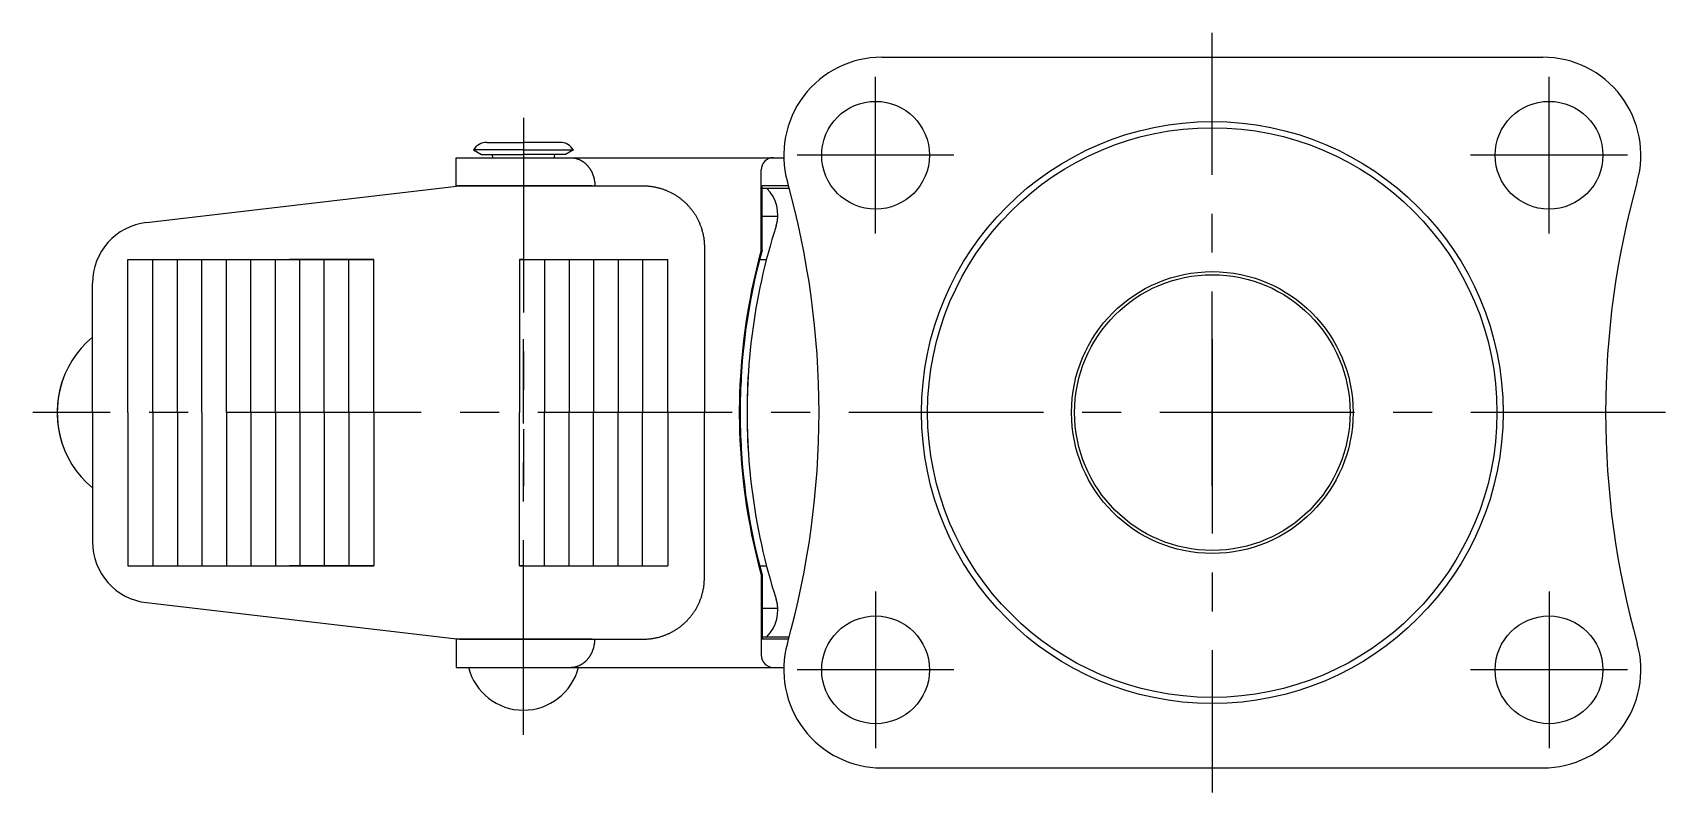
# Model space of a CAD drawing. Extents: x 0 to 212, y -8 to 298.
# Drawn here: x 78.7 to 212, y 236 to 298 of the extents above; entities that cross this region are included whole.
import ezdxf

# ---------------------------------------------------------------- set-up
doc = ezdxf.new("R2010")
doc.units = 0
doc.header["$LTSCALE"] = 0.5
doc.linetypes.add('CENTER', pattern=[50.8, 31.75, -6.35, 6.35, -6.35])
doc.layers.get('0').update_dxf_attribs({"linetype": 'CONTINUOUS'})
doc.layers.add('CENTER', color=1, linetype='CENTER')

msp = doc.modelspace()

# ---------------------------------------------------------------- linework, layer by layer
at = {"color": 7, "linetype": 'CONTINUOUS'}
for p, q in [((148.01, 295.97), (202.01, 295.97)), ((118.75, 288.4), (114.67, 288.4)), ((114.67, 288.4), (115.32, 288.02)), ((115.32, 288.02), (118.75, 288.02)), ((115.75, 289.02), (118.75, 289.02)), ((121.75, 289.02), (118.75, 289.02)), ((118.75, 288.4), (122.84, 288.4)), ((122.19, 288.02), (118.75, 288.02)), ((122.84, 288.4), (122.19, 288.02)), ((113.25, 287.77), (140.01, 287.77)), ((113.25, 285.47), (113.25, 287.77)), ((138.17, 280.22), (138.17, 286.77)), ((87.97, 282.49), (113.53, 285.47)), ((124.35, 285.47), (113.25, 285.47)), ((113.56, 285.47), (128.53, 285.47)), ((138.24, 280.22), (138.24, 285.47)), ((140.4, 285.47), (138.24, 285.47)), ((138.17, 285.27), (140.46, 285.27)), ((139.53, 282.97), (138.24, 282.97)), ((133.53, 280.47), (133.53, 266.97)), ((86.44, 279.47), (106.54, 279.47)), ((86.44, 266.97), (86.44, 279.47)), ((88.49, 266.97), (88.49, 279.47)), ((90.49, 266.97), (90.49, 279.47)), ((92.49, 266.97), (92.49, 279.47)), ((94.49, 266.97), (94.49, 279.47)), ((96.49, 266.97), (96.49, 279.47)), ((98.49, 266.97), (98.49, 279.47)), ((106.54, 279.47), (99.64, 279.47)), ((100.49, 266.97), (100.49, 279.47)), ((102.48, 266.97), (102.48, 279.47)), ((104.48, 266.97), (104.48, 279.47)), ((106.54, 266.97), (106.54, 279.47)), ((118.43, 279.47), (118.43, 266.97)), ((118.43, 279.47), (130.53, 279.47)), ((118.78, 279.47), (118.43, 279.47)), ((120.48, 279.47), (120.48, 266.97)), ((122.48, 279.47), (122.48, 266.97)), ((124.48, 279.47), (124.48, 266.97)), ((126.48, 279.47), (126.48, 266.97)), ((128.48, 279.47), (128.48, 266.97)), ((130.53, 266.97), (130.53, 279.47)), ((138.04, 279.47), (138.6, 279.47)), ((83.55, 266.97), (83.55, 277.52)), ((83.55, 266.97), (83.55, 269.97)), ((86.44, 266.97), (86.44, 269.97)), ((88.49, 266.97), (88.49, 269.97)), ((90.49, 266.97), (90.49, 269.97)), ((92.49, 266.97), (92.49, 269.97)), ((94.49, 266.97), (94.49, 269.97)), ((96.49, 266.97), (96.49, 269.97)), ((98.49, 266.97), (98.49, 269.97)), ((100.49, 266.97), (100.49, 269.97)), ((102.48, 266.97), (102.48, 269.97)), ((104.48, 266.97), (104.48, 269.97)), ((106.54, 266.97), (106.54, 269.97)), ((118.43, 269.97), (118.43, 266.97)), ((120.48, 269.97), (120.48, 266.97)), ((122.48, 269.97), (122.48, 266.97)), ((124.48, 269.97), (124.48, 266.97)), ((126.48, 269.97), (126.48, 266.97)), ((128.48, 269.97), (128.48, 266.97)), ((130.53, 266.97), (130.53, 269.97)), ((133.53, 269.97), (133.53, 266.97)), ((83.55, 266.97), (83.55, 256.42)), ((83.55, 266.97), (83.55, 263.97)), ((86.44, 266.97), (86.44, 254.47)), ((86.44, 266.97), (86.44, 263.97)), ((88.49, 266.97), (88.49, 254.47)), ((88.49, 266.97), (88.49, 263.97)), ((90.49, 266.97), (90.49, 254.47)), ((90.49, 266.97), (90.49, 263.97)), ((92.49, 266.97), (92.49, 254.47)), ((92.49, 266.97), (92.49, 263.97)), ((94.49, 266.97), (94.49, 254.47)), ((94.49, 266.97), (94.49, 263.97)), ((96.49, 266.97), (96.49, 254.47)), ((96.49, 266.97), (96.49, 263.97)), ((98.49, 266.97), (98.49, 254.47)), ((98.49, 266.97), (98.49, 263.97)), ((100.49, 266.97), (100.49, 254.47)), ((100.49, 266.97), (100.49, 263.97)), ((102.48, 266.97), (102.48, 254.47)), ((102.48, 266.97), (102.48, 263.97)), ((104.48, 266.97), (104.48, 254.47)), ((104.48, 266.97), (104.48, 263.97)), ((106.54, 266.97), (106.54, 254.47)), ((106.54, 266.97), (106.54, 263.97)), ((118.43, 254.47), (118.43, 266.97)), ((118.43, 263.97), (118.43, 266.97)), ((120.48, 254.47), (120.48, 266.97)), ((120.48, 263.97), (120.48, 266.97)), ((122.48, 254.47), (122.48, 266.97)), ((122.48, 263.97), (122.48, 266.97)), ((124.48, 254.47), (124.48, 266.97)), ((124.48, 263.97), (124.48, 266.97)), ((126.48, 254.47), (126.48, 266.97)), ((126.48, 263.97), (126.48, 266.97)), ((128.48, 254.47), (128.48, 266.97)), ((128.48, 263.97), (128.48, 266.97)), ((130.53, 266.97), (130.53, 254.47)), ((130.53, 266.97), (130.53, 263.97)), ((133.53, 253.47), (133.53, 266.97)), ((133.53, 263.97), (133.53, 266.97)), ((86.44, 254.47), (106.54, 254.47)), ((106.54, 254.47), (99.64, 254.47)), ((118.43, 254.47), (130.53, 254.47)), ((118.78, 254.47), (118.43, 254.47)), ((138.04, 254.47), (138.6, 254.47)), ((138.17, 253.72), (138.17, 247.17)), ((138.24, 253.72), (138.24, 248.47)), ((87.97, 251.46), (113.53, 248.47)), ((139.53, 250.97), (138.24, 250.97)), ((124.35, 248.47), (113.25, 248.47)), ((113.25, 248.47), (113.25, 246.17)), ((113.56, 248.47), (128.53, 248.47)), ((138.17, 248.67), (140.46, 248.67)), ((140.4, 248.47), (138.24, 248.47)), ((113.25, 246.17), (140.01, 246.17)), ((148.01, 237.97), (202.01, 237.97))]:
    msp.add_line(p, q, dxfattribs=at)
for points in [[(122.59, 287.77, 0), (122.61, 287.77, 0), (122.64, 287.77, 0), (122.66, 287.77, 0), (122.69, 287.77, 0), (122.71, 287.77, 0), (122.74, 287.77, 0), (122.76, 287.76, 0), (122.79, 287.76, 0), (122.81, 287.76, 0), (122.83, 287.76, 0), (122.86, 287.75, 0), (122.88, 287.75, 0), (122.91, 287.74, 0), (122.93, 287.74, 0), (122.96, 287.73, 0), (122.98, 287.73, 0), (123, 287.72, 0), (123.03, 287.72, 0), (123.05, 287.71, 0), (123.08, 287.7, 0), (123.1, 287.7, 0), (123.12, 287.69, 0), (123.15, 287.68, 0), (123.17, 287.67, 0), (123.19, 287.67, 0), (123.22, 287.66, 0), (123.24, 287.65, 0), (123.26, 287.64, 0), (123.29, 287.63, 0), (123.31, 287.62, 0), (123.33, 287.61, 0), (123.35, 287.6, 0), (123.38, 287.59, 0), (123.4, 287.58, 0), (123.42, 287.56, 0), (123.44, 287.55, 0), (123.47, 287.54, 0), (123.49, 287.53, 0), (123.51, 287.51, 0), (123.53, 287.5, 0), (123.55, 287.49, 0), (123.57, 287.47, 0), (123.6, 287.46, 0), (123.62, 287.45, 0), (123.64, 287.43, 0), (123.66, 287.42, 0), (123.68, 287.4, 0), (123.7, 287.39, 0), (123.72, 287.37, 0), (123.74, 287.35, 0), (123.76, 287.34, 0), (123.78, 287.32, 0), (123.8, 287.3, 0), (123.82, 287.29, 0), (123.84, 287.27, 0), (123.86, 287.25, 0), (123.87, 287.23, 0), (123.89, 287.21, 0), (123.91, 287.2, 0), (123.93, 287.18, 0), (123.95, 287.16, 0), (123.97, 287.14, 0), (123.98, 287.12, 0), (124, 287.1, 0), (124.02, 287.08, 0), (124.04, 287.06, 0), (124.05, 287.04, 0), (124.07, 287.02, 0), (124.09, 287, 0), (124.1, 286.98, 0), (124.12, 286.95, 0), (124.13, 286.93, 0), (124.15, 286.91, 0), (124.16, 286.89, 0), (124.18, 286.87, 0), (124.19, 286.84, 0), (124.21, 286.82, 0), (124.22, 286.8, 0), (124.24, 286.77, 0), (124.25, 286.75, 0), (124.26, 286.73, 0), (124.28, 286.7, 0), (124.29, 286.68, 0), (124.3, 286.66, 0), (124.31, 286.63, 0), (124.33, 286.61, 0), (124.34, 286.58, 0), (124.35, 286.56, 0), (124.36, 286.53, 0), (124.37, 286.51, 0), (124.38, 286.48, 0), (124.39, 286.46, 0), (124.4, 286.43, 0), (124.41, 286.41, 0), (124.42, 286.38, 0), (124.43, 286.35, 0), (124.44, 286.33, 0), (124.45, 286.3, 0), (124.46, 286.27, 0), (124.47, 286.25, 0), (124.48, 286.22, 0), (124.49, 286.19, 0), (124.49, 286.17, 0), (124.5, 286.14, 0), (124.51, 286.11, 0), (124.51, 286.09, 0), (124.52, 286.06, 0), (124.53, 286.03, 0), (124.53, 286, 0), (124.54, 285.98, 0), (124.54, 285.95, 0), (124.55, 285.92, 0), (124.55, 285.89, 0), (124.56, 285.87, 0), (124.56, 285.84, 0), (124.56, 285.81, 0), (124.57, 285.78, 0), (124.57, 285.75, 0), (124.57, 285.73, 0), (124.58, 285.7, 0), (124.58, 285.67, 0), (124.58, 285.64, 0), (124.58, 285.61, 0), (124.58, 285.59, 0), (124.58, 285.56, 0), (124.59, 285.53, 0), (124.59, 285.5, 0), (124.59, 285.47, 0)], [(128.53, 285.47, 0), (128.59, 285.47, 0), (128.65, 285.47, 0), (128.71, 285.47, 0), (128.77, 285.47, 0), (128.83, 285.46, 0), (128.9, 285.46, 0), (128.96, 285.45, 0), (129.02, 285.45, 0), (129.08, 285.44, 0), (129.14, 285.44, 0), (129.2, 285.43, 0), (129.26, 285.42, 0), (129.32, 285.41, 0), (129.38, 285.4, 0), (129.44, 285.39, 0), (129.5, 285.38, 0), (129.56, 285.36, 0), (129.62, 285.35, 0), (129.68, 285.34, 0), (129.74, 285.32, 0), (129.8, 285.31, 0), (129.86, 285.29, 0), (129.92, 285.28, 0), (129.98, 285.26, 0), (130.04, 285.24, 0), (130.1, 285.22, 0), (130.15, 285.2, 0), (130.21, 285.18, 0), (130.27, 285.16, 0), (130.33, 285.14, 0), (130.38, 285.12, 0), (130.44, 285.09, 0), (130.5, 285.07, 0), (130.55, 285.04, 0), (130.61, 285.02, 0), (130.67, 284.99, 0), (130.72, 284.97, 0), (130.78, 284.94, 0), (130.83, 284.91, 0), (130.89, 284.88, 0), (130.94, 284.85, 0), (130.99, 284.82, 0), (131.05, 284.79, 0), (131.1, 284.76, 0), (131.15, 284.73, 0), (131.2, 284.7, 0), (131.25, 284.66, 0), (131.31, 284.63, 0), (131.36, 284.6, 0), (131.41, 284.56, 0), (131.46, 284.53, 0), (131.51, 284.49, 0), (131.56, 284.45, 0), (131.6, 284.41, 0), (131.65, 284.38, 0), (131.7, 284.34, 0), (131.75, 284.3, 0), (131.79, 284.26, 0), (131.84, 284.22, 0), (131.89, 284.18, 0), (131.93, 284.14, 0), (131.98, 284.09, 0), (132.02, 284.05, 0), (132.06, 284.01, 0), (132.11, 283.97, 0), (132.15, 283.92, 0), (132.19, 283.88, 0), (132.23, 283.83, 0), (132.27, 283.79, 0), (132.31, 283.74, 0), (132.35, 283.69, 0), (132.39, 283.65, 0), (132.43, 283.6, 0), (132.47, 283.55, 0), (132.51, 283.5, 0), (132.54, 283.45, 0), (132.58, 283.4, 0), (132.62, 283.35, 0), (132.65, 283.3, 0), (132.69, 283.25, 0), (132.72, 283.2, 0), (132.75, 283.15, 0), (132.79, 283.1, 0), (132.82, 283.04, 0), (132.85, 282.99, 0), (132.88, 282.94, 0), (132.91, 282.88, 0), (132.94, 282.83, 0), (132.97, 282.78, 0), (132.99, 282.72, 0), (133.02, 282.67, 0), (133.05, 282.61, 0), (133.07, 282.56, 0), (133.1, 282.5, 0), (133.12, 282.44, 0), (133.15, 282.39, 0), (133.17, 282.33, 0), (133.19, 282.27, 0), (133.22, 282.22, 0), (133.24, 282.16, 0), (133.26, 282.1, 0), (133.28, 282.04, 0), (133.3, 281.98, 0), (133.31, 281.92, 0), (133.33, 281.87, 0), (133.35, 281.81, 0), (133.36, 281.75, 0), (133.38, 281.69, 0), (133.39, 281.63, 0), (133.41, 281.57, 0), (133.42, 281.51, 0), (133.43, 281.45, 0), (133.44, 281.39, 0), (133.46, 281.33, 0), (133.47, 281.27, 0), (133.47, 281.21, 0), (133.48, 281.15, 0), (133.49, 281.09, 0), (133.5, 281.02, 0), (133.5, 280.96, 0), (133.51, 280.9, 0), (133.52, 280.84, 0), (133.52, 280.78, 0), (133.52, 280.72, 0), (133.53, 280.66, 0), (133.53, 280.6, 0), (133.53, 280.53, 0), (133.53, 280.47, 0)], [(128.53, 248.47, 0), (128.59, 248.47, 0), (128.65, 248.48, 0), (128.71, 248.48, 0), (128.77, 248.48, 0), (128.83, 248.48, 0), (128.9, 248.49, 0), (128.96, 248.49, 0), (129.02, 248.5, 0), (129.08, 248.5, 0), (129.14, 248.51, 0), (129.2, 248.52, 0), (129.26, 248.53, 0), (129.32, 248.54, 0), (129.38, 248.55, 0), (129.44, 248.56, 0), (129.5, 248.57, 0), (129.56, 248.58, 0), (129.62, 248.6, 0), (129.68, 248.61, 0), (129.74, 248.62, 0), (129.8, 248.64, 0), (129.86, 248.65, 0), (129.92, 248.67, 0), (129.98, 248.69, 0), (130.04, 248.71, 0), (130.1, 248.73, 0), (130.15, 248.75, 0), (130.21, 248.77, 0), (130.27, 248.79, 0), (130.33, 248.81, 0), (130.38, 248.83, 0), (130.44, 248.85, 0), (130.5, 248.88, 0), (130.55, 248.9, 0), (130.61, 248.93, 0), (130.67, 248.95, 0), (130.72, 248.98, 0), (130.78, 249.01, 0), (130.83, 249.04, 0), (130.89, 249.06, 0), (130.94, 249.09, 0), (130.99, 249.12, 0), (131.05, 249.15, 0), (131.1, 249.19, 0), (131.15, 249.22, 0), (131.2, 249.25, 0), (131.25, 249.28, 0), (131.31, 249.32, 0), (131.36, 249.35, 0), (131.41, 249.39, 0), (131.46, 249.42, 0), (131.51, 249.46, 0), (131.56, 249.49, 0), (131.6, 249.53, 0), (131.65, 249.57, 0), (131.7, 249.61, 0), (131.75, 249.65, 0), (131.79, 249.69, 0), (131.84, 249.73, 0), (131.89, 249.77, 0), (131.93, 249.81, 0), (131.98, 249.85, 0), (132.02, 249.9, 0), (132.06, 249.94, 0), (132.11, 249.98, 0), (132.15, 250.03, 0), (132.19, 250.07, 0), (132.23, 250.12, 0), (132.27, 250.16, 0), (132.31, 250.21, 0), (132.35, 250.25, 0), (132.39, 250.3, 0), (132.43, 250.35, 0), (132.47, 250.4, 0), (132.51, 250.45, 0), (132.54, 250.5, 0), (132.58, 250.54, 0), (132.62, 250.59, 0), (132.65, 250.65, 0), (132.69, 250.7, 0), (132.72, 250.75, 0), (132.75, 250.8, 0), (132.79, 250.85, 0), (132.82, 250.9, 0), (132.85, 250.96, 0), (132.88, 251.01, 0), (132.91, 251.06, 0), (132.94, 251.12, 0), (132.97, 251.17, 0), (132.99, 251.23, 0), (133.02, 251.28, 0), (133.05, 251.34, 0), (133.07, 251.39, 0), (133.1, 251.45, 0), (133.12, 251.5, 0), (133.15, 251.56, 0), (133.17, 251.62, 0), (133.19, 251.67, 0), (133.22, 251.73, 0), (133.24, 251.79, 0), (133.26, 251.85, 0), (133.28, 251.91, 0), (133.3, 251.96, 0), (133.31, 252.02, 0), (133.33, 252.08, 0), (133.35, 252.14, 0), (133.36, 252.2, 0), (133.38, 252.26, 0), (133.39, 252.32, 0), (133.41, 252.38, 0), (133.42, 252.44, 0), (133.43, 252.5, 0), (133.44, 252.56, 0), (133.46, 252.62, 0), (133.47, 252.68, 0), (133.47, 252.74, 0), (133.48, 252.8, 0), (133.49, 252.86, 0), (133.5, 252.92, 0), (133.5, 252.98, 0), (133.51, 253.04, 0), (133.52, 253.11, 0), (133.52, 253.17, 0), (133.52, 253.23, 0), (133.53, 253.29, 0), (133.53, 253.35, 0), (133.53, 253.41, 0), (133.53, 253.47, 0)], [(122.59, 246.17, 0), (122.61, 246.17, 0), (122.64, 246.17, 0), (122.66, 246.18, 0), (122.69, 246.18, 0), (122.71, 246.18, 0), (122.74, 246.18, 0), (122.76, 246.18, 0), (122.79, 246.18, 0), (122.81, 246.19, 0), (122.83, 246.19, 0), (122.86, 246.19, 0), (122.88, 246.2, 0), (122.91, 246.2, 0), (122.93, 246.21, 0), (122.96, 246.21, 0), (122.98, 246.22, 0), (123, 246.22, 0), (123.03, 246.23, 0), (123.05, 246.24, 0), (123.08, 246.24, 0), (123.1, 246.25, 0), (123.12, 246.26, 0), (123.15, 246.26, 0), (123.17, 246.27, 0), (123.19, 246.28, 0), (123.22, 246.29, 0), (123.24, 246.3, 0), (123.26, 246.31, 0), (123.29, 246.32, 0), (123.31, 246.33, 0), (123.33, 246.34, 0), (123.35, 246.35, 0), (123.38, 246.36, 0), (123.4, 246.37, 0), (123.42, 246.38, 0), (123.44, 246.39, 0), (123.47, 246.41, 0), (123.49, 246.42, 0), (123.51, 246.43, 0), (123.53, 246.45, 0), (123.55, 246.46, 0), (123.57, 246.47, 0), (123.6, 246.49, 0), (123.62, 246.5, 0), (123.64, 246.52, 0), (123.66, 246.53, 0), (123.68, 246.55, 0), (123.7, 246.56, 0), (123.72, 246.58, 0), (123.74, 246.59, 0), (123.76, 246.61, 0), (123.78, 246.63, 0), (123.8, 246.64, 0), (123.82, 246.66, 0), (123.84, 246.68, 0), (123.86, 246.7, 0), (123.87, 246.71, 0), (123.89, 246.73, 0), (123.91, 246.75, 0), (123.93, 246.77, 0), (123.95, 246.79, 0), (123.97, 246.81, 0), (123.98, 246.83, 0), (124, 246.85, 0), (124.02, 246.87, 0), (124.04, 246.89, 0), (124.05, 246.91, 0), (124.07, 246.93, 0), (124.09, 246.95, 0), (124.1, 246.97, 0), (124.12, 246.99, 0), (124.13, 247.01, 0), (124.15, 247.04, 0), (124.16, 247.06, 0), (124.18, 247.08, 0), (124.19, 247.1, 0), (124.21, 247.13, 0), (124.22, 247.15, 0), (124.24, 247.17, 0), (124.25, 247.2, 0), (124.26, 247.22, 0), (124.28, 247.24, 0), (124.29, 247.27, 0), (124.3, 247.29, 0), (124.31, 247.32, 0), (124.33, 247.34, 0), (124.34, 247.36, 0), (124.35, 247.39, 0), (124.36, 247.41, 0), (124.37, 247.44, 0), (124.38, 247.46, 0), (124.39, 247.49, 0), (124.4, 247.52, 0), (124.41, 247.54, 0), (124.42, 247.57, 0), (124.43, 247.59, 0), (124.44, 247.62, 0), (124.45, 247.65, 0), (124.46, 247.67, 0), (124.47, 247.7, 0), (124.48, 247.73, 0), (124.49, 247.75, 0), (124.49, 247.78, 0), (124.5, 247.81, 0), (124.51, 247.83, 0), (124.51, 247.86, 0), (124.52, 247.89, 0), (124.53, 247.91, 0), (124.53, 247.94, 0), (124.54, 247.97, 0), (124.54, 248, 0), (124.55, 248.03, 0), (124.55, 248.05, 0), (124.56, 248.08, 0), (124.56, 248.11, 0), (124.56, 248.14, 0), (124.57, 248.16, 0), (124.57, 248.19, 0), (124.57, 248.22, 0), (124.58, 248.25, 0), (124.58, 248.28, 0), (124.58, 248.3, 0), (124.58, 248.33, 0), (124.58, 248.36, 0), (124.58, 248.39, 0), (124.59, 248.42, 0), (124.59, 248.45, 0), (124.59, 248.47, 0)]]:
    msp.add_polyline3d(points, dxfattribs=at)
for centre, radius in [((147.51, 287.97), 4.4), ((202.51, 287.97), 4.4), ((175.01, 266.97), 23.75), ((175.01, 266.97), 23.25), ((175.01, 266.97), 11.5), ((175.01, 266.97), 11.25), ((147.51, 245.97), 4.4), ((202.51, 245.97), 4.4)]:
    msp.add_circle(centre, radius, dxfattribs=at)
for centre, radius, start, end in [((148.01, 287.97), 8, 90, 195.6185), ((202.01, 287.97), 8, 344.3815, 90), ((115.75, 287.77), 1.25, 90, 150), ((115.75, 287.77), 0.5, 0, 30), ((121.75, 287.77), 0.5, 150, 180), ((121.75, 287.77), 1.25, 30, 90), ((139.17, 286.77), 1, 90, 180), ((72.89, 266.97), 70, 344.3815, 15.6185), ((277.13, 266.97), 70, 164.3815, 195.6185), ((136.53, 283.12), 3, 342.2575, 45.7481), ((88.55, 277.52), 5, 96.6572, 180), ((187.01, 266.97), 50, 162.2575, 183.4398), ((186.4, 266.97), 50.02, 164.6386, 180), ((186.47, 266.97), 50.02, 164.6386, 180), ((88.67, 266.97), 8, 129.8125, 202.0243), ((88.67, 266.97), 8, 157.9757, 230.1875), ((186.4, 266.97), 50.02, 176.5614, 180), ((186.47, 266.97), 50.02, 176.5614, 180), ((187.01, 266.97), 50, 176.5602, 197.7425), ((186.4, 266.97), 50.02, 180, 195.3614), ((186.4, 266.97), 50.02, 180, 183.4386), ((186.47, 266.97), 50.02, 180, 195.3614), ((186.47, 266.97), 50.02, 180, 183.4386), ((88.55, 256.42), 5, 180, 263.3428), ((136.53, 250.82), 3, 314.2519, 17.7425), ((148.01, 245.97), 8, 164.3815, 270), ((202.01, 245.97), 8, 270, 15.6185), ((139.17, 247.17), 1, 180, 270), ((118.75, 247.32), 4.64, 194.25, 345.75)]:
    msp.add_arc(centre, radius, start, end, dxfattribs=at)
at = {"layer": 'CENTER', "color": 1, "linetype": 'CENTER'}
for p, q in [((175.01, 260.97), (175.01, 297.97)), ((147.51, 281.57), (147.51, 294.37)), ((202.51, 281.57), (202.51, 294.37)), ((118.75, 291.02), (118.75, 260.97)), ((153.91, 287.97), (141.11, 287.97)), ((208.91, 287.97), (196.11, 287.97)), ((118.75, 240.67), (118.75, 272.97)), ((175.01, 272.97), (175.01, 235.97)), ((212.01, 266.97), (78.67, 266.97)), ((147.51, 252.37), (147.51, 239.57)), ((202.51, 252.37), (202.51, 239.57)), ((153.91, 245.97), (141.11, 245.97)), ((208.91, 245.97), (196.11, 245.97))]:
    msp.add_line(p, q, dxfattribs=at)

doc.saveas('drawing.dxf')
